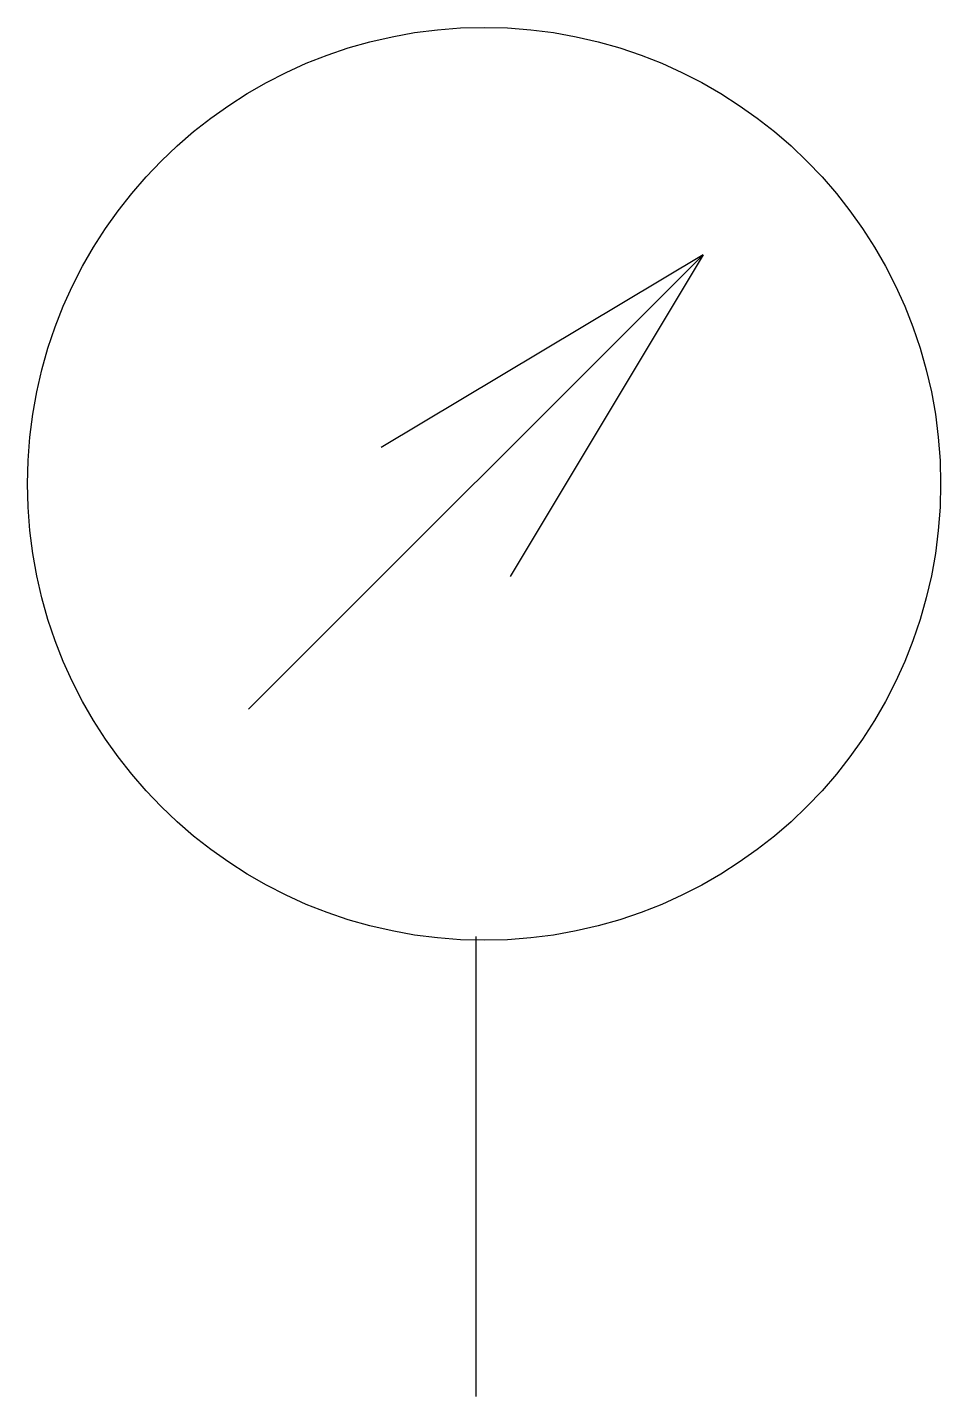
# Model space of a CAD drawing. Header units: millimetres. Extents: x -4.9 to 5.1, y 0 to 15.
import ezdxf

# ---------------------------------------------------------------- set-up
doc = ezdxf.new("R2010")
doc.units = ezdxf.units.MM
doc.linetypes.add('K5LT_BASIC', pattern=[0])

msp = doc.modelspace()

# ---------------------------------------------------------------- linework, layer by layer
at = {"color": 1, "linetype": 'K5LT_BASIC'}
for p, q in [((-2.49, 7.529), (2.49, 12.509)), ((2.49, 12.509), (-1.036, 10.398)), ((2.49, 12.509), (0.378, 8.983)), ((0, 5.039), (0, 0))]:
    msp.add_line(p, q, dxfattribs=at)
msp.add_circle((0.09, 9.999), 5, dxfattribs=at)

doc.saveas('drawing.dxf')
